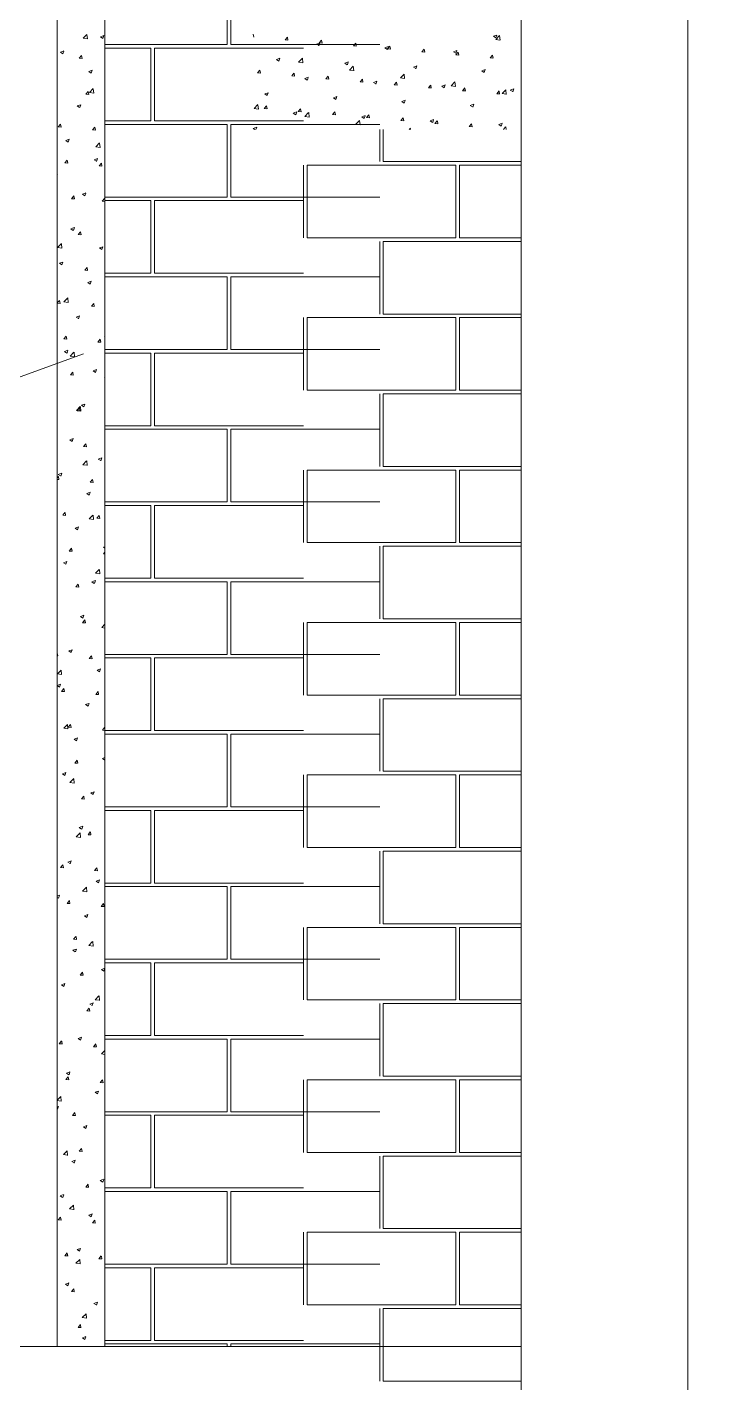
# Model space of a CAD drawing. Header units: metres. Extents: x -5144 to -5005, y 5368 to 5469.
# Drawn here: x -5125.444 to -5123.376, y 5377.737 to 5381.832 of the extents above; entities that cross this region are included whole.
import ezdxf

# ---------------------------------------------------------------- set-up
doc = ezdxf.new("R2010")
doc.units = ezdxf.units.M
doc.header["$MEASUREMENT"] = 0

# ---------------------------------------------------------------- blocks, each defined once
blk = doc.blocks.new('A$C056461E0')
at = {"lineweight": 5}
for p, q in [((18.2384, 6.4447), (18.2384, 12.6738)), ((16.6825, 12.0652), (16.6825, 7.5917)), ((16.8423, 12.0652), (16.8423, 7.5917)), ((16.7694, 11.9794), (16.7819, 11.9924)), ((16.7694, 11.9794), (16.7836, 11.9772)), ((16.7838, 11.977), (16.782, 11.9922)), ((16.8272, 11.9839), (16.8384, 11.9882)), ((16.8272, 11.9839), (16.8352, 11.9786)), ((16.8353, 11.9784), (16.8386, 11.988)), ((17.3413, 11.9826), (17.3395, 11.9926)), ((17.4462, 11.9736), (17.4539, 11.9828)), ((17.4462, 11.9736), (17.4557, 11.9728)), ((17.4559, 11.9726), (17.4541, 11.9826)), ((17.5516, 11.9599), (17.5628, 11.9642)), ((17.5516, 11.9599), (17.5595, 11.9545)), ((17.5597, 11.9544), (17.563, 11.964)), ((17.5608, 11.9636), (17.5685, 11.9728)), ((17.5608, 11.9636), (17.5703, 11.9627)), ((17.5705, 11.9626), (17.5687, 11.9726)), ((17.6754, 11.9536), (17.6831, 11.9627)), ((17.6851, 11.9525), (17.6833, 11.9626)), ((18.145, 11.9858), (18.1562, 11.9901)), ((18.145, 11.9858), (18.153, 11.9805)), ((18.1525, 11.9756), (18.165, 11.9886)), ((18.1525, 11.9756), (18.1667, 11.9734)), ((18.1532, 11.9803), (18.1564, 11.99)), ((18.1669, 11.9732), (18.1652, 11.9884)), ((16.693, 11.9324), (16.7042, 11.9367)), ((16.693, 11.9324), (16.7009, 11.927)), ((16.7011, 11.9269), (16.7043, 11.9365)), ((16.7561, 11.912), (16.7638, 11.9212)), ((16.7658, 11.911), (16.764, 11.921)), ((17.6754, 11.9536), (17.6849, 11.9527)), ((17.7812, 11.9471), (17.7924, 11.9514)), ((17.7812, 11.9471), (17.7891, 11.9418)), ((17.7893, 11.9416), (17.7926, 11.9512)), ((17.79, 11.9435), (17.7977, 11.9527)), ((17.79, 11.9435), (17.7995, 11.9427)), ((17.7997, 11.9425), (17.7979, 11.9525)), ((17.9046, 11.9335), (17.9123, 11.9427)), ((17.9046, 11.9335), (17.9141, 11.9327)), ((17.9143, 11.9325), (17.9125, 11.9425)), ((18.0108, 11.9343), (18.022, 11.9386)), ((18.0108, 11.9343), (18.0188, 11.929)), ((18.019, 11.9288), (18.0222, 11.9384)), ((18.0192, 11.9235), (18.0269, 11.9327)), ((18.0192, 11.9235), (18.0287, 11.9226)), ((18.0289, 11.9225), (18.0271, 11.9325)), ((18.1338, 11.9135), (18.1415, 11.9226)), ((18.1338, 11.9135), (18.1433, 11.9126)), ((18.1435, 11.9124), (18.1417, 11.9225)), ((16.7561, 11.912), (16.7656, 11.9112)), ((16.7883, 11.8681), (16.7995, 11.8724)), ((16.7883, 11.8681), (16.7963, 11.8627)), ((16.7965, 11.8625), (16.7997, 11.8722)), ((17.3538, 11.8635), (17.3615, 11.8726)), ((17.3635, 11.8624), (17.3617, 11.8725)), ((17.4173, 11.9084), (17.4285, 11.9127)), ((17.4173, 11.9084), (17.4253, 11.903)), ((17.4255, 11.9028), (17.4287, 11.9125)), ((17.4917, 11.8993), (17.5041, 11.9123)), ((17.4917, 11.8993), (17.5059, 11.8971)), ((17.5061, 11.8969), (17.5043, 11.9121)), ((17.647, 11.8956), (17.6581, 11.8999)), ((17.647, 11.8956), (17.6549, 11.8902)), ((17.6551, 11.8901), (17.6583, 11.8997)), ((17.6622, 11.8728), (17.6746, 11.8858)), ((17.6622, 11.8728), (17.6764, 11.8706)), ((17.6766, 11.8705), (17.6748, 11.8856)), ((17.8766, 11.8828), (17.8878, 11.8871)), ((17.8766, 11.8828), (17.8845, 11.8774)), ((17.8847, 11.8773), (17.888, 11.8869)), ((18.1062, 11.87), (18.1174, 11.8743)), ((18.1062, 11.87), (18.1141, 11.8646)), ((18.1143, 11.8645), (18.1176, 11.8741)), ((17.3538, 11.8635), (17.3633, 11.8626)), ((17.4684, 11.8534), (17.4761, 11.8626)), ((17.4684, 11.8534), (17.4779, 11.8526)), ((17.4781, 11.8524), (17.4763, 11.8624)), ((17.5127, 11.8441), (17.5239, 11.8483)), ((17.5127, 11.8441), (17.5207, 11.8387)), ((17.5209, 11.8385), (17.5241, 11.8482)), ((17.583, 11.8434), (17.5907, 11.8526)), ((17.583, 11.8434), (17.5925, 11.8426)), ((17.5927, 11.8424), (17.5909, 11.8524)), ((17.6975, 11.8334), (17.7053, 11.8426)), ((17.6975, 11.8334), (17.7071, 11.8325)), ((17.7073, 11.8324), (17.7055, 11.8424)), ((17.7423, 11.8313), (17.7535, 11.8356)), ((17.7423, 11.8313), (17.7503, 11.8259)), ((17.7505, 11.8257), (17.7537, 11.8354)), ((17.8121, 11.8234), (17.8198, 11.8325)), ((17.8121, 11.8234), (17.8217, 11.8225)), ((17.8219, 11.8223), (17.82, 11.8324)), ((17.8327, 11.8464), (17.8451, 11.8594)), ((17.8327, 11.8464), (17.8469, 11.8442)), ((17.8471, 11.844), (17.8453, 11.8592)), ((17.9267, 11.8133), (17.9344, 11.8225)), ((17.9365, 11.8123), (17.9346, 11.8223)), ((17.9719, 11.8185), (17.9831, 11.8228)), ((17.9801, 11.8129), (17.9833, 11.8226)), ((18.0032, 11.8199), (18.0156, 11.8329)), ((18.0176, 11.8176), (18.0158, 11.8327)), ((16.7782, 11.7919), (16.7859, 11.801)), ((16.7782, 11.7919), (16.7878, 11.791)), ((16.788, 11.7908), (16.7861, 11.8009)), ((16.7906, 11.7973), (16.803, 11.8103)), ((16.7906, 11.7973), (16.8048, 11.7951)), ((16.805, 11.7949), (16.8032, 11.8101)), ((17.3785, 11.7925), (17.3897, 11.7968)), ((17.3785, 11.7925), (17.3864, 11.7872)), ((17.3866, 11.787), (17.3899, 11.7966)), ((17.6081, 11.7797), (17.6193, 11.784)), ((17.6081, 11.7797), (17.616, 11.7744)), ((17.6162, 11.7742), (17.6195, 11.7839)), ((17.9267, 11.8133), (17.9363, 11.8125)), ((17.9719, 11.8185), (17.9799, 11.8131)), ((18.0032, 11.8199), (18.0174, 11.8177)), ((18.0413, 11.8033), (18.049, 11.8125)), ((18.0413, 11.8033), (18.0509, 11.8025)), ((18.0511, 11.8023), (18.0492, 11.8123)), ((18.1559, 11.7933), (18.1636, 11.8025)), ((18.1559, 11.7933), (18.1655, 11.7924)), ((18.1657, 11.7923), (18.1638, 11.8023)), ((18.1737, 11.7935), (18.1861, 11.8065)), ((18.1737, 11.7935), (18.1879, 11.7913)), ((18.1881, 11.7911), (18.1863, 11.8063)), ((18.2015, 11.8057), (18.2127, 11.81)), ((18.2015, 11.8057), (18.2095, 11.8003)), ((18.2097, 11.8001), (18.2129, 11.8098)), ((16.7495, 11.7522), (16.7606, 11.7565)), ((16.7495, 11.7522), (16.7574, 11.7468)), ((16.7576, 11.7467), (16.7608, 11.7563)), ((17.3423, 11.7436), (17.3548, 11.7566)), ((17.3423, 11.7436), (17.3565, 11.7414)), ((17.3567, 11.7413), (17.355, 11.7564)), ((17.3759, 11.7433), (17.3836, 11.7525)), ((17.3759, 11.7433), (17.3855, 11.7424)), ((17.3857, 11.7423), (17.3838, 11.7523)), ((17.4738, 11.7282), (17.485, 11.7325)), ((17.482, 11.7227), (17.4852, 11.7323)), ((17.4905, 11.7333), (17.4982, 11.7424)), ((17.4905, 11.7333), (17.5001, 11.7324)), ((17.5003, 11.7322), (17.4984, 11.7423)), ((17.6051, 11.7232), (17.6128, 11.7324)), ((17.6149, 11.7222), (17.613, 11.7322)), ((17.8377, 11.7669), (17.8489, 11.7712)), ((17.8377, 11.7669), (17.8456, 11.7616)), ((17.8458, 11.7614), (17.8491, 11.7711)), ((18.0673, 11.7541), (18.0785, 11.7584)), ((18.0673, 11.7541), (18.0752, 11.7488)), ((18.0754, 11.7486), (18.0787, 11.7583)), ((16.6858, 11.6817), (16.6935, 11.6909)), ((16.6955, 11.6807), (16.6937, 11.6907)), ((17.4738, 11.7282), (17.4818, 11.7228)), ((17.5128, 11.7172), (17.5253, 11.7302)), ((17.5128, 11.7172), (17.527, 11.715)), ((17.5272, 11.7148), (17.5255, 11.73)), ((17.6051, 11.7232), (17.6147, 11.7224)), ((17.6833, 11.6908), (17.6958, 11.7037)), ((17.6833, 11.6908), (17.6976, 11.6886)), ((17.6978, 11.6884), (17.696, 11.7036)), ((17.7035, 11.7154), (17.7146, 11.7197)), ((17.7035, 11.7154), (17.7114, 11.71)), ((17.7116, 11.7099), (17.7148, 11.7195)), ((17.7197, 11.7132), (17.7274, 11.7224)), ((17.7197, 11.7132), (17.7293, 11.7124)), ((17.7295, 11.7122), (17.7276, 11.7222)), ((17.8343, 11.7032), (17.842, 11.7124)), ((17.8343, 11.7032), (17.8439, 11.7023)), ((17.8441, 11.7022), (17.8422, 11.7122)), ((17.9331, 11.7026), (17.9442, 11.7069)), ((17.9331, 11.7026), (17.941, 11.6972)), ((17.9412, 11.6971), (17.9444, 11.7067)), ((17.9489, 11.6931), (17.9566, 11.7023)), ((17.9489, 11.6931), (17.9585, 11.6923)), ((17.9587, 11.6921), (17.9568, 11.7022)), ((18.0635, 11.6831), (18.0712, 11.6923)), ((18.0733, 11.6821), (18.0714, 11.6921)), ((18.1627, 11.6898), (18.1739, 11.6941)), ((18.1627, 11.6898), (18.1706, 11.6845)), ((18.1708, 11.6843), (18.1741, 11.6939)), ((16.6858, 11.6817), (16.6954, 11.6809)), ((16.7106, 11.6363), (16.7218, 11.6406)), ((16.7187, 11.6308), (16.722, 11.6405)), ((16.8004, 11.6717), (16.8081, 11.6809)), ((16.8004, 11.6717), (16.81, 11.6708)), ((16.8101, 11.6707), (16.8083, 11.6807)), ((17.3396, 11.6767), (17.3508, 11.681)), ((17.3396, 11.6767), (17.345, 11.6731)), ((17.3484, 11.6731), (17.351, 11.6808)), ((17.8622, 11.6731), (17.8663, 11.6773)), ((17.867, 11.6731), (17.8665, 11.6771)), ((18.0635, 11.6831), (18.0731, 11.6823)), ((18.1781, 11.6731), (18.1858, 11.6823)), ((18.1781, 11.6731), (18.1786, 11.6731)), ((18.1877, 11.6731), (18.186, 11.6821)), ((16.7106, 11.6363), (16.7185, 11.631)), ((16.8118, 11.6152), (16.8242, 11.6282)), ((16.8118, 11.6152), (16.826, 11.613)), ((16.8262, 11.6129), (16.8244, 11.628)), ((16.708, 11.5615), (16.7157, 11.5707)), ((16.708, 11.5615), (16.7175, 11.5607)), ((16.7177, 11.5605), (16.7159, 11.5705)), ((16.806, 11.572), (16.8171, 11.5763)), ((16.806, 11.572), (16.8139, 11.5667)), ((16.8141, 11.5665), (16.8173, 11.5761)), ((16.8226, 11.5515), (16.8303, 11.5607)), ((16.8226, 11.5515), (16.8321, 11.5507)), ((16.8323, 11.5505), (16.8305, 11.5605)), ((16.6825, 11.5246), (16.6829, 11.5248)), ((16.6825, 11.523), (16.6831, 11.5246)), ((16.7671, 11.4562), (16.7783, 11.4605)), ((16.7752, 11.4506), (16.7784, 11.4603)), ((16.7302, 11.4413), (16.7379, 11.4505)), ((16.7302, 11.4413), (16.7397, 11.4405)), ((16.7399, 11.4403), (16.738, 11.4504)), ((16.7671, 11.4562), (16.775, 11.4508)), ((16.833, 11.4332), (16.8423, 11.4429)), ((16.833, 11.4332), (16.8423, 11.4317)), ((16.7282, 11.3403), (16.7394, 11.3446)), ((16.7282, 11.3403), (16.7362, 11.3349)), ((16.7363, 11.3348), (16.7396, 11.3444)), ((16.7523, 11.3212), (16.76, 11.3303)), ((16.7621, 11.3202), (16.7602, 11.3302)), ((16.6836, 11.2775), (16.6961, 11.2905)), ((16.6836, 11.2775), (16.6978, 11.2753)), ((16.698, 11.2752), (16.6963, 11.2903)), ((16.7523, 11.3212), (16.7619, 11.3203)), ((16.8236, 11.276), (16.8348, 11.2803)), ((16.8317, 11.2705), (16.8349, 11.2801)), ((16.8236, 11.276), (16.8315, 11.2706)), ((16.6893, 11.2245), (16.7005, 11.2287)), ((16.6893, 11.2245), (16.6973, 11.2191)), ((16.6975, 11.2189), (16.7007, 11.2286)), ((16.7745, 11.201), (16.7822, 11.2102)), ((16.7745, 11.201), (16.784, 11.2002)), ((16.7842, 11.2), (16.7824, 11.21)), ((16.7847, 11.1601), (16.7959, 11.1644)), ((16.7847, 11.1601), (16.7926, 11.1548)), ((16.7928, 11.1546), (16.7961, 11.1643)), ((16.6825, 11.0914), (16.6898, 11.1)), ((16.6918, 11.0898), (16.6899, 11.0999)), ((16.7048, 11.0954), (16.7173, 11.1084)), ((16.7048, 11.0954), (16.719, 11.0932)), ((16.7192, 11.0931), (16.7174, 11.1082)), ((16.6825, 11.0908), (16.6916, 11.09)), ((16.7967, 11.0808), (16.8044, 11.09)), ((16.7967, 11.0808), (16.8062, 11.08)), ((16.8064, 11.0798), (16.8045, 11.0898)), ((16.7458, 11.0443), (16.757, 11.0486)), ((16.7458, 11.0443), (16.7538, 11.0389)), ((16.754, 11.0387), (16.7572, 11.0484)), ((16.7042, 10.9707), (16.7119, 10.9798)), ((16.7042, 10.9707), (16.7138, 10.9698)), ((16.714, 10.9697), (16.7121, 10.9797)), ((16.8188, 10.9606), (16.8265, 10.9698)), ((16.8188, 10.9606), (16.8284, 10.9598)), ((16.8286, 10.9596), (16.8267, 10.9696)), ((16.8412, 10.9799), (16.8423, 10.9804)), ((16.8412, 10.9799), (16.8423, 10.9792)), ((16.707, 10.9284), (16.7181, 10.9327)), ((16.707, 10.9284), (16.7149, 10.9231)), ((16.7151, 10.9229), (16.7183, 10.9325)), ((16.726, 10.9134), (16.7384, 10.9263)), ((16.726, 10.9134), (16.7402, 10.9112)), ((16.7404, 10.911), (16.7386, 10.9262)), ((16.8023, 10.8641), (16.8135, 10.8684)), ((16.8104, 10.8586), (16.8137, 10.8682)), ((16.7264, 10.8505), (16.7341, 10.8597)), ((16.7264, 10.8505), (16.7359, 10.8497)), ((16.7361, 10.8495), (16.7343, 10.8595)), ((16.8023, 10.8641), (16.8103, 10.8587)), ((16.841, 10.8405), (16.8423, 10.842)), ((16.841, 10.8405), (16.8423, 10.8404)), ((16.7472, 10.7313), (16.7596, 10.7443)), ((16.7472, 10.7313), (16.7614, 10.7291)), ((16.7486, 10.7303), (16.7563, 10.7395)), ((16.7583, 10.7293), (16.7564, 10.7393)), ((16.7616, 10.7289), (16.7598, 10.7441)), ((16.7634, 10.7482), (16.7746, 10.7525)), ((16.7634, 10.7482), (16.7714, 10.7429)), ((16.7716, 10.7427), (16.7748, 10.7524)), ((16.7486, 10.7303), (16.7581, 10.7295)), ((16.7246, 10.6324), (16.7358, 10.6367)), ((16.7246, 10.6324), (16.7325, 10.627)), ((16.7327, 10.6268), (16.7359, 10.6365)), ((16.7707, 10.6101), (16.7784, 10.6193)), ((16.7707, 10.6101), (16.7803, 10.6093)), ((16.7805, 10.6091), (16.7786, 10.6191)), ((16.7684, 10.5492), (16.7808, 10.5622)), ((16.7684, 10.5492), (16.7826, 10.547)), ((16.7828, 10.5468), (16.781, 10.562)), ((16.8199, 10.568), (16.8311, 10.5723)), ((16.8199, 10.568), (16.8279, 10.5627)), ((16.8281, 10.5625), (16.8313, 10.5722)), ((16.6825, 10.505), (16.686, 10.5092)), ((16.6857, 10.5165), (16.6969, 10.5208)), ((16.6857, 10.5165), (16.6936, 10.5112)), ((16.688, 10.499), (16.6862, 10.509)), ((16.6938, 10.511), (16.6971, 10.5206)), ((16.6825, 10.4996), (16.6879, 10.4992)), ((16.7929, 10.49), (16.8006, 10.4991)), ((16.7929, 10.49), (16.8025, 10.4891)), ((16.8026, 10.489), (16.8008, 10.499)), ((16.7811, 10.4522), (16.7922, 10.4565)), ((16.7811, 10.4522), (16.789, 10.4468)), ((16.7892, 10.4467), (16.7924, 10.4563)), ((16.7005, 10.3798), (16.7082, 10.389)), ((16.7005, 10.3798), (16.71, 10.379)), ((16.7102, 10.3788), (16.7084, 10.3888)), ((16.7895, 10.3671), (16.802, 10.3801)), ((16.7895, 10.3671), (16.8038, 10.3649)), ((16.8039, 10.3648), (16.8022, 10.3799)), ((16.8151, 10.3698), (16.8228, 10.379)), ((16.8151, 10.3698), (16.8246, 10.3689)), ((16.8248, 10.3688), (16.823, 10.3788)), ((16.7422, 10.3363), (16.7534, 10.3406)), ((16.7422, 10.3363), (16.7501, 10.331)), ((16.7503, 10.3308), (16.7536, 10.3405)), ((16.7226, 10.2596), (16.7303, 10.2688)), ((16.7226, 10.2596), (16.7322, 10.2588)), ((16.7324, 10.2586), (16.7305, 10.2686)), ((16.8372, 10.2496), (16.8423, 10.2556)), ((16.8372, 10.2496), (16.8423, 10.2492)), ((16.8376, 10.272), (16.8423, 10.2738)), ((16.8376, 10.272), (16.8423, 10.2688)), ((16.7033, 10.2205), (16.7145, 10.2248)), ((16.7033, 10.2205), (16.7113, 10.2151)), ((16.7114, 10.215), (16.7147, 10.2246)), ((16.8107, 10.1851), (16.8232, 10.198)), ((16.8251, 10.1827), (16.8234, 10.1979)), ((16.7448, 10.1395), (16.7525, 10.1486)), ((16.7545, 10.1384), (16.7527, 10.1485)), ((16.7987, 10.1562), (16.8099, 10.1604)), ((16.7987, 10.1562), (16.8066, 10.1508)), ((16.8068, 10.1506), (16.81, 10.1603)), ((16.8107, 10.1851), (16.8249, 10.1829)), ((16.7448, 10.1395), (16.7544, 10.1386)), ((16.7598, 10.0403), (16.771, 10.0446)), ((16.7598, 10.0403), (16.7678, 10.0349)), ((16.767, 10.0193), (16.7747, 10.0285)), ((16.767, 10.0193), (16.7765, 10.0184)), ((16.7679, 10.0348), (16.7712, 10.0444)), ((16.7767, 10.0183), (16.7749, 10.0283)), ((16.8319, 10.003), (16.8423, 10.0138)), ((16.8319, 10.003), (16.8423, 10.0014)), ((16.6843, 9.9081), (16.6825, 9.9176)), ((16.7209, 9.9244), (16.7321, 9.9287)), ((16.7209, 9.9244), (16.7289, 9.9191)), ((16.7291, 9.9189), (16.7323, 9.9286)), ((16.6825, 9.9084), (16.6841, 9.9083)), ((16.7891, 9.8991), (16.7968, 9.9083)), ((16.7891, 9.8991), (16.7987, 9.8983)), ((16.7989, 9.8981), (16.797, 9.9081)), ((16.6826, 9.8473), (16.695, 9.8603)), ((16.6826, 9.8473), (16.6968, 9.8451)), ((16.697, 9.845), (16.6952, 9.8601)), ((16.8163, 9.8601), (16.8275, 9.8644)), ((16.8163, 9.8601), (16.8242, 9.8548)), ((16.8244, 9.8546), (16.8277, 9.8642)), ((16.6825, 9.8088), (16.6932, 9.8129)), ((16.6825, 9.8083), (16.69, 9.8032)), ((16.6902, 9.8031), (16.6934, 9.8127)), ((16.6967, 9.789), (16.7044, 9.7981)), ((16.6967, 9.789), (16.7063, 9.7881)), ((16.7064, 9.7879), (16.7046, 9.798)), ((16.8113, 9.7789), (16.819, 9.7881)), ((16.8113, 9.7789), (16.8209, 9.7781)), ((16.821, 9.7779), (16.8192, 9.7879)), ((16.7774, 9.7443), (16.7886, 9.7486)), ((16.7774, 9.7443), (16.7854, 9.7389)), ((16.7856, 9.7387), (16.7888, 9.7484)), ((16.7038, 9.6653), (16.7162, 9.6782)), ((16.7038, 9.6653), (16.718, 9.6631)), ((16.7182, 9.6629), (16.7164, 9.6781)), ((16.7189, 9.6688), (16.7266, 9.678)), ((16.7189, 9.6688), (16.7284, 9.6679)), ((16.7286, 9.6678), (16.7268, 9.6778)), ((16.8335, 9.6587), (16.8412, 9.6679)), ((16.8335, 9.6587), (16.8423, 9.658)), ((16.8423, 9.6627), (16.8414, 9.6678)), ((16.7386, 9.6284), (16.7497, 9.6327)), ((16.7386, 9.6284), (16.7465, 9.623)), ((16.7467, 9.6229), (16.7499, 9.6325)), ((16.7411, 9.5486), (16.7488, 9.5578)), ((16.7508, 9.5476), (16.7489, 9.5576)), ((16.8339, 9.5641), (16.8423, 9.5673)), ((16.8339, 9.5641), (16.8419, 9.5587)), ((16.842, 9.5585), (16.8423, 9.5593)), ((16.6997, 9.5125), (16.7109, 9.5168)), ((16.6997, 9.5125), (16.7076, 9.5072)), ((16.7078, 9.507), (16.711, 9.5167)), ((16.7411, 9.5486), (16.7506, 9.5478)), ((16.7249, 9.4832), (16.7374, 9.4962)), ((16.7249, 9.4832), (16.7392, 9.481)), ((16.7393, 9.4808), (16.7376, 9.496)), ((16.7632, 9.4284), (16.7709, 9.4376)), ((16.7632, 9.4284), (16.7728, 9.4276)), ((16.773, 9.4274), (16.7711, 9.4374)), ((16.795, 9.4482), (16.8062, 9.4525)), ((16.795, 9.4482), (16.803, 9.4429)), ((16.8032, 9.4427), (16.8064, 9.4523)), ((16.7562, 9.3324), (16.7674, 9.3367)), ((16.7562, 9.3324), (16.7641, 9.327)), ((16.7643, 9.3268), (16.7675, 9.3365)), ((16.7461, 9.3011), (16.7586, 9.3141)), ((16.7461, 9.3011), (16.7603, 9.2989)), ((16.7605, 9.2987), (16.7588, 9.3139)), ((16.7854, 9.3082), (16.7931, 9.3174)), ((16.7854, 9.3082), (16.7949, 9.3074)), ((16.7951, 9.3072), (16.7933, 9.3173)), ((16.693, 9.1981), (16.7007, 9.2073)), ((16.693, 9.1981), (16.7025, 9.1973)), ((16.7027, 9.1971), (16.7008, 9.2071)), ((16.7173, 9.2165), (16.7285, 9.2208)), ((16.7173, 9.2165), (16.7252, 9.2111)), ((16.7254, 9.211), (16.7287, 9.2206)), ((16.8076, 9.1881), (16.8153, 9.1972)), ((16.8076, 9.1881), (16.8171, 9.1872)), ((16.8173, 9.1871), (16.8154, 9.1971)), ((16.8127, 9.1522), (16.8238, 9.1565)), ((16.8127, 9.1522), (16.8206, 9.1468)), ((16.8208, 9.1467), (16.824, 9.1563)), ((16.6825, 9.1022), (16.6896, 9.1049)), ((16.6825, 9.0979), (16.6864, 9.0953)), ((16.6865, 9.0951), (16.6898, 9.1048)), ((16.7673, 9.119), (16.7798, 9.132)), ((16.7673, 9.119), (16.7815, 9.1168)), ((16.7817, 9.1167), (16.7799, 9.1318)), ((16.7151, 9.0779), (16.7228, 9.0871)), ((16.7151, 9.0779), (16.7247, 9.0771)), ((16.7249, 9.0769), (16.723, 9.0869)), ((16.8297, 9.0679), (16.8374, 9.0771)), ((16.8297, 9.0679), (16.8393, 9.0671)), ((16.8395, 9.0669), (16.8376, 9.0769)), ((16.7738, 9.0363), (16.785, 9.0406)), ((16.7738, 9.0363), (16.7817, 9.031)), ((16.7819, 9.0308), (16.7852, 9.0405)), ((16.7373, 8.9577), (16.745, 8.9669)), ((16.7373, 8.9577), (16.7469, 8.9569)), ((16.747, 8.9567), (16.7452, 8.9667)), ((16.7349, 8.9205), (16.7461, 8.9248)), ((16.7349, 8.9205), (16.7429, 8.9151)), ((16.743, 8.9149), (16.7463, 8.9246)), ((16.7885, 8.937), (16.8009, 8.9499)), ((16.7885, 8.937), (16.8027, 8.9347)), ((16.8029, 8.9346), (16.8011, 8.9498)), ((16.7595, 8.8376), (16.7672, 8.8467)), ((16.7595, 8.8376), (16.769, 8.8367)), ((16.7692, 8.8366), (16.7674, 8.8466)), ((16.8303, 8.8561), (16.8415, 8.8604)), ((16.8303, 8.8561), (16.8382, 8.8508)), ((16.8384, 8.8506), (16.8416, 8.8603)), ((16.696, 8.8046), (16.7072, 8.8089)), ((16.696, 8.8046), (16.704, 8.7993)), ((16.7042, 8.7991), (16.7074, 8.8087)), ((16.7914, 8.7403), (16.8026, 8.7446)), ((16.7914, 8.7403), (16.7994, 8.7349)), ((16.7995, 8.7348), (16.8028, 8.7444)), ((16.8097, 8.7549), (16.8221, 8.7678)), ((16.8097, 8.7549), (16.8239, 8.7527)), ((16.8241, 8.7525), (16.8223, 8.7677)), ((16.7816, 8.7174), (16.7893, 8.7266)), ((16.7816, 8.7174), (16.7912, 8.7166)), ((16.7914, 8.7164), (16.7895, 8.7264)), ((16.6892, 8.6072), (16.6969, 8.6164)), ((16.6892, 8.6072), (16.6988, 8.6064)), ((16.6989, 8.6062), (16.6971, 8.6162)), ((16.7525, 8.6244), (16.7637, 8.6287)), ((16.7525, 8.6244), (16.7605, 8.6191)), ((16.7607, 8.6189), (16.7639, 8.6286)), ((16.8038, 8.5972), (16.8115, 8.6064)), ((16.8038, 8.5972), (16.8134, 8.5964)), ((16.8135, 8.5962), (16.8117, 8.6062)), ((16.8309, 8.5728), (16.8423, 8.5847)), ((16.8309, 8.5728), (16.8423, 8.571)), ((16.7137, 8.5086), (16.7248, 8.5129)), ((16.7137, 8.5086), (16.7216, 8.5032)), ((16.7218, 8.503), (16.725, 8.5127)), ((16.7114, 8.4871), (16.7191, 8.4962)), ((16.7114, 8.4871), (16.7209, 8.4862)), ((16.7211, 8.4861), (16.7193, 8.4961)), ((16.826, 8.477), (16.8337, 8.4862)), ((16.826, 8.477), (16.8355, 8.4762)), ((16.8357, 8.476), (16.8339, 8.486)), ((16.6825, 8.4182), (16.694, 8.4301)), ((16.6825, 8.417), (16.6957, 8.415)), ((16.6959, 8.4148), (16.6941, 8.43)), ((16.809, 8.4443), (16.8202, 8.4485)), ((16.809, 8.4443), (16.817, 8.4389)), ((16.8172, 8.4387), (16.8204, 8.4484)), ((16.6825, 8.3957), (16.686, 8.397)), ((16.6825, 8.3875), (16.6827, 8.3874)), ((16.6829, 8.3872), (16.6862, 8.3968)), ((16.7335, 8.3669), (16.7412, 8.3761)), ((16.7335, 8.3669), (16.7431, 8.366)), ((16.7433, 8.3659), (16.7414, 8.3759)), ((16.7702, 8.3284), (16.7813, 8.3327)), ((16.7702, 8.3284), (16.7781, 8.323)), ((16.7783, 8.3229), (16.7815, 8.3325)), ((16.7027, 8.2351), (16.7151, 8.2481)), ((16.7027, 8.2351), (16.7169, 8.2329)), ((16.7171, 8.2327), (16.7153, 8.2479)), ((16.7557, 8.2467), (16.7634, 8.2559)), ((16.7557, 8.2467), (16.7653, 8.2459)), ((16.7654, 8.2457), (16.7636, 8.2557)), ((16.7313, 8.2125), (16.7425, 8.2168)), ((16.7313, 8.2125), (16.7392, 8.2072)), ((16.7394, 8.207), (16.7426, 8.2167)), ((16.8266, 8.1482), (16.8378, 8.1525)), ((16.8266, 8.1482), (16.8346, 8.1429)), ((16.8348, 8.1427), (16.838, 8.1523)), ((16.6924, 8.0967), (16.7036, 8.101)), ((16.6924, 8.0967), (16.7004, 8.0913)), ((16.7005, 8.0912), (16.7038, 8.1008)), ((16.7779, 8.1265), (16.7856, 8.1357)), ((16.7779, 8.1265), (16.7874, 8.1257)), ((16.7876, 8.1255), (16.7858, 8.1355)), ((16.7239, 8.053), (16.7363, 8.066)), ((16.7239, 8.053), (16.7381, 8.0508)), ((16.7383, 8.0506), (16.7365, 8.0658)), ((16.6855, 8.0164), (16.6932, 8.0256)), ((16.6855, 8.0164), (16.695, 8.0155)), ((16.6952, 8.0154), (16.6933, 8.0254)), ((16.7878, 8.0324), (16.799, 8.0367)), ((16.7878, 8.0324), (16.7957, 8.027)), ((16.7959, 8.0268), (16.7991, 8.0365)), ((16.8001, 8.0064), (16.8078, 8.0155)), ((16.8001, 8.0064), (16.8096, 8.0055)), ((16.8098, 8.0053), (16.8079, 8.0154)), ((16.7489, 7.9165), (16.7601, 7.9208)), ((16.7489, 7.9165), (16.7568, 7.9111)), ((16.757, 7.911), (16.7603, 7.9206)), ((16.7076, 7.8962), (16.7153, 7.9054)), ((16.7076, 7.8962), (16.7172, 7.8954)), ((16.7174, 7.8952), (16.7155, 7.9052)), ((16.7451, 7.8709), (16.7575, 7.8839)), ((16.7451, 7.8709), (16.7593, 7.8687)), ((16.7595, 7.8686), (16.7577, 7.8837)), ((16.8222, 7.8862), (16.8299, 7.8954)), ((16.8222, 7.8862), (16.8318, 7.8853)), ((16.8319, 7.8852), (16.8301, 7.8952)), ((16.71, 7.8006), (16.7212, 7.8049)), ((16.71, 7.8006), (16.718, 7.7953)), ((16.7181, 7.7951), (16.7214, 7.8048)), ((16.7298, 7.776), (16.7375, 7.7852)), ((16.7298, 7.776), (16.7393, 7.7752)), ((16.7395, 7.775), (16.7377, 7.785)), ((16.8054, 7.7363), (16.8166, 7.7406)), ((16.8054, 7.7363), (16.8133, 7.731)), ((16.8135, 7.7308), (16.8168, 7.7404)), ((16.7663, 7.6888), (16.7787, 7.7018)), ((16.7663, 7.6888), (16.7805, 7.6866)), ((16.7806, 7.6865), (16.7789, 7.7016)), ((16.752, 7.6558), (16.7597, 7.665)), ((16.752, 7.6558), (16.7615, 7.655)), ((16.7617, 7.6548), (16.7598, 7.6649)), ((16.7665, 7.6205), (16.7777, 7.6248)), ((16.7665, 7.6205), (16.7745, 7.6151)), ((16.7746, 7.6149), (16.7779, 7.6246)), ((16.6825, 7.5917), (14.6055, 7.5917)), ((16.6825, 7.5917), (18.2384, 7.5917))]:
    blk.add_line(p, q, dxfattribs=at)
at = {"lineweight": 20}
for p, q in [((17.2521, 11.958), (17.2521, 12.0652)), ((17.2641, 11.958), (17.2641, 12.0652)), ((16.8423, 11.958), (17.2521, 11.958)), ((16.8423, 11.946), (16.9965, 11.946)), ((16.9965, 11.7024), (16.9965, 11.946)), ((17.0085, 11.7024), (17.0085, 11.946)), ((17.0085, 11.946), (17.5078, 11.946)), ((17.2641, 11.958), (17.7634, 11.958)), ((16.8423, 11.7024), (16.9965, 11.7024)), ((16.8423, 11.6904), (17.2521, 11.6904)), ((17.0085, 11.7024), (17.5078, 11.7024)), ((17.2521, 11.4467), (17.2521, 11.6904)), ((17.2641, 11.4467), (17.2641, 11.6904)), ((17.2641, 11.6904), (17.7634, 11.6904)), ((17.7634, 11.5658), (17.7634, 11.6731)), ((17.7754, 11.5658), (17.7754, 11.6731)), ((17.5078, 11.3102), (17.5078, 11.5538)), ((17.5198, 11.3102), (17.5198, 11.5538)), ((17.5198, 11.5538), (18.019, 11.5538)), ((17.7754, 11.5658), (18.2384, 11.5658)), ((18.019, 11.3102), (18.019, 11.5538)), ((18.031, 11.3102), (18.031, 11.5538)), ((18.031, 11.5538), (18.2384, 11.5538)), ((16.8423, 11.4467), (17.2521, 11.4467)), ((16.8423, 11.4347), (16.9965, 11.4347)), ((16.9965, 11.1911), (16.9965, 11.4347)), ((17.0085, 11.1911), (17.0085, 11.4347)), ((17.0085, 11.4347), (17.5078, 11.4347)), ((17.2641, 11.4467), (17.7634, 11.4467)), ((17.5198, 11.3102), (18.019, 11.3102)), ((17.7634, 11.0545), (17.7634, 11.2982)), ((17.7754, 11.0545), (17.7754, 11.2982)), ((17.7754, 11.2982), (18.2384, 11.2982)), ((18.031, 11.3102), (18.2384, 11.3102)), ((16.8423, 11.1911), (16.9965, 11.1911)), ((17.0085, 11.1911), (17.5078, 11.1911)), ((16.8423, 11.1791), (17.2521, 11.1791)), ((17.2521, 10.9355), (17.2521, 11.1791)), ((17.2641, 10.9355), (17.2641, 11.1791)), ((17.2641, 11.1791), (17.7634, 11.1791)), ((17.7754, 11.0545), (18.2384, 11.0545)), ((17.5078, 10.7989), (17.5078, 11.0426)), ((17.5198, 10.7989), (17.5198, 11.0426)), ((17.5198, 11.0426), (18.019, 11.0426)), ((18.019, 10.7989), (18.019, 11.0426)), ((18.031, 10.7989), (18.031, 11.0426)), ((18.031, 11.0426), (18.2384, 11.0426)), ((16.1953, 10.7121), (16.7703, 10.9208)), ((16.8423, 10.9355), (17.2521, 10.9355)), ((16.8423, 10.9235), (16.9965, 10.9235)), ((16.9965, 10.6798), (16.9965, 10.9235)), ((17.0085, 10.6798), (17.0085, 10.9235)), ((17.0085, 10.9235), (17.5078, 10.9235)), ((17.2641, 10.9355), (17.7634, 10.9355)), ((17.5198, 10.7989), (18.019, 10.7989)), ((17.7634, 10.5433), (17.7634, 10.7869)), ((17.7754, 10.5433), (17.7754, 10.7869)), ((17.7754, 10.7869), (18.2384, 10.7869)), ((18.031, 10.7989), (18.2384, 10.7989)), ((16.8423, 10.6798), (16.9965, 10.6798)), ((16.8423, 10.6679), (17.2521, 10.6679)), ((17.0085, 10.6798), (17.5078, 10.6798)), ((17.2521, 10.4242), (17.2521, 10.6679)), ((17.2641, 10.4242), (17.2641, 10.6679)), ((17.2641, 10.6679), (17.7634, 10.6679)), ((17.5078, 10.2877), (17.5078, 10.5313)), ((17.5198, 10.2877), (17.5198, 10.5313)), ((17.5198, 10.5313), (18.019, 10.5313)), ((17.7754, 10.5433), (18.2384, 10.5433)), ((18.019, 10.2877), (18.019, 10.5313)), ((18.031, 10.2877), (18.031, 10.5313)), ((18.031, 10.5313), (18.2384, 10.5313)), ((16.8423, 10.4242), (17.2521, 10.4242)), ((17.2641, 10.4242), (17.7634, 10.4242)), ((16.8423, 10.4122), (16.9965, 10.4122)), ((16.9965, 10.1686), (16.9965, 10.4122)), ((17.0085, 10.1686), (17.0085, 10.4122)), ((17.0085, 10.4122), (17.5078, 10.4122)), ((17.5198, 10.2877), (18.019, 10.2877)), ((18.031, 10.2877), (18.2384, 10.2877)), ((17.7634, 10.032), (17.7634, 10.2757)), ((17.7754, 10.032), (17.7754, 10.2757)), ((17.7754, 10.2757), (18.2384, 10.2757)), ((16.8423, 10.1686), (16.9965, 10.1686)), ((16.8423, 10.1566), (17.2521, 10.1566)), ((17.0085, 10.1686), (17.5078, 10.1686)), ((17.2521, 9.913), (17.2521, 10.1566)), ((17.2641, 9.913), (17.2641, 10.1566)), ((17.2641, 10.1566), (17.7634, 10.1566)), ((17.5078, 9.7764), (17.5078, 10.02)), ((17.5198, 9.7764), (17.5198, 10.02)), ((17.5198, 10.02), (18.019, 10.02)), ((17.7754, 10.032), (18.2384, 10.032)), ((18.019, 9.7764), (18.019, 10.02)), ((18.031, 9.7764), (18.031, 10.02)), ((18.031, 10.02), (18.2384, 10.02)), ((16.8423, 9.913), (17.2521, 9.913)), ((17.2641, 9.913), (17.7634, 9.913)), ((16.8423, 9.901), (16.9965, 9.901)), ((16.9965, 9.6573), (16.9965, 9.901)), ((17.0085, 9.6573), (17.0085, 9.901)), ((17.0085, 9.901), (17.5078, 9.901)), ((17.5198, 9.7764), (18.019, 9.7764)), ((18.031, 9.7764), (18.2384, 9.7764)), ((17.7634, 9.5208), (17.7634, 9.7644)), ((17.7754, 9.5208), (17.7754, 9.7644)), ((17.7754, 9.7644), (18.2384, 9.7644)), ((16.8423, 9.6573), (16.9965, 9.6573)), ((16.8423, 9.6453), (17.2521, 9.6453)), ((17.0085, 9.6573), (17.5078, 9.6573)), ((17.2521, 9.4017), (17.2521, 9.6453)), ((17.2641, 9.4017), (17.2641, 9.6453)), ((17.2641, 9.6453), (17.7634, 9.6453)), ((17.5078, 9.2651), (17.5078, 9.5088)), ((17.5198, 9.2651), (17.5198, 9.5088)), ((17.5198, 9.5088), (18.019, 9.5088)), ((17.7754, 9.5208), (18.2384, 9.5208)), ((18.019, 9.2651), (18.019, 9.5088)), ((18.031, 9.2651), (18.031, 9.5088)), ((18.031, 9.5088), (18.2384, 9.5088)), ((16.8423, 9.4017), (17.2521, 9.4017)), ((16.8423, 9.3897), (16.9965, 9.3897)), ((16.9965, 9.1461), (16.9965, 9.3897)), ((17.0085, 9.1461), (17.0085, 9.3897)), ((17.0085, 9.3897), (17.5078, 9.3897)), ((17.2641, 9.4017), (17.7634, 9.4017)), ((17.5198, 9.2651), (18.019, 9.2651)), ((17.7634, 9.0095), (17.7634, 9.2531)), ((17.7754, 9.0095), (17.7754, 9.2531)), ((17.7754, 9.2531), (18.2384, 9.2531)), ((18.031, 9.2651), (18.2384, 9.2651)), ((16.8423, 9.1461), (16.9965, 9.1461)), ((17.0085, 9.1461), (17.5078, 9.1461)), ((16.8423, 9.1341), (17.2521, 9.1341)), ((17.2521, 8.8904), (17.2521, 9.1341)), ((17.2641, 8.8904), (17.2641, 9.1341)), ((17.2641, 9.1341), (17.7634, 9.1341)), ((17.7754, 9.0095), (18.2384, 9.0095)), ((17.5078, 8.7539), (17.5078, 8.9975)), ((17.5198, 8.7539), (17.5198, 8.9975)), ((17.5198, 8.9975), (18.019, 8.9975)), ((18.019, 8.7539), (18.019, 8.9975)), ((18.031, 8.7539), (18.031, 8.9975)), ((18.031, 8.9975), (18.2384, 8.9975)), ((16.8423, 8.8904), (17.2521, 8.8904)), ((16.8423, 8.8784), (16.9965, 8.8784)), ((16.9965, 8.6348), (16.9965, 8.8784)), ((17.0085, 8.6348), (17.0085, 8.8784)), ((17.0085, 8.8784), (17.5078, 8.8784)), ((17.2641, 8.8904), (17.7634, 8.8904)), ((17.5198, 8.7539), (18.019, 8.7539)), ((17.7634, 8.4982), (17.7634, 8.7419)), ((17.7754, 8.4982), (17.7754, 8.7419)), ((17.7754, 8.7419), (18.2384, 8.7419)), ((18.031, 8.7539), (18.2384, 8.7539)), ((16.8423, 8.6348), (16.9965, 8.6348)), ((16.8423, 8.6228), (17.2521, 8.6228)), ((17.0085, 8.6348), (17.5078, 8.6348)), ((17.2521, 8.3792), (17.2521, 8.6228)), ((17.2641, 8.3792), (17.2641, 8.6228)), ((17.2641, 8.6228), (17.7634, 8.6228)), ((17.5078, 8.2426), (17.5078, 8.4863)), ((17.5198, 8.2426), (17.5198, 8.4863)), ((17.5198, 8.4863), (18.019, 8.4863)), ((17.7754, 8.4982), (18.2384, 8.4982)), ((18.019, 8.2426), (18.019, 8.4863)), ((18.031, 8.2426), (18.031, 8.4863)), ((18.031, 8.4863), (18.2384, 8.4863)), ((16.8423, 8.3792), (17.2521, 8.3792)), ((16.8423, 8.3672), (16.9965, 8.3672)), ((16.9965, 8.1235), (16.9965, 8.3672)), ((17.0085, 8.1235), (17.0085, 8.3672)), ((17.0085, 8.3672), (17.5078, 8.3672)), ((17.2641, 8.3792), (17.7634, 8.3792)), ((17.5198, 8.2426), (18.019, 8.2426)), ((17.7634, 7.987), (17.7634, 8.2306)), ((17.7754, 7.987), (17.7754, 8.2306)), ((17.7754, 8.2306), (18.2384, 8.2306)), ((18.031, 8.2426), (18.2384, 8.2426)), ((16.8423, 8.1235), (16.9965, 8.1235)), ((16.8423, 8.1116), (17.2521, 8.1116)), ((17.0085, 8.1235), (17.5078, 8.1235)), ((17.2521, 7.8679), (17.2521, 8.1116)), ((17.2641, 7.8679), (17.2641, 8.1116)), ((17.2641, 8.1116), (17.7634, 8.1116)), ((17.5078, 7.7314), (17.5078, 7.975)), ((17.5198, 7.7314), (17.5198, 7.975)), ((17.5198, 7.975), (18.019, 7.975)), ((17.7754, 7.987), (18.2384, 7.987)), ((18.019, 7.7314), (18.019, 7.975)), ((18.031, 7.7314), (18.031, 7.975)), ((18.031, 7.975), (18.2384, 7.975)), ((16.8423, 7.8679), (17.2521, 7.8679)), ((17.2641, 7.8679), (17.7634, 7.8679)), ((16.8423, 7.8559), (16.9965, 7.8559)), ((16.9965, 7.6123), (16.9965, 7.8559)), ((17.0085, 7.6123), (17.0085, 7.8559)), ((17.0085, 7.8559), (17.5078, 7.8559)), ((17.5198, 7.7314), (18.019, 7.7314)), ((18.031, 7.7314), (18.2384, 7.7314)), ((17.7634, 7.4757), (17.7634, 7.7194)), ((17.7754, 7.4757), (17.7754, 7.7194)), ((17.7754, 7.7194), (18.2384, 7.7194)), ((16.8423, 7.6123), (16.9965, 7.6123)), ((16.8423, 7.6003), (17.2521, 7.6003)), ((17.0085, 7.6123), (17.5078, 7.6123)), ((17.2521, 7.5917), (17.2521, 7.6003)), ((17.2641, 7.5917), (17.2641, 7.6003)), ((17.2641, 7.6003), (17.7634, 7.6003)), ((17.7754, 7.4757), (18.2384, 7.4757))]:
    blk.add_line(p, q, dxfattribs=at)
blk.add_lwpolyline([(-2.5669, 14.3228), (18.7962, 14.3228), (18.7962, -0.1393), (-2.5669, -0.1393)], close=True, dxfattribs=at)

msp = doc.modelspace()

# ---------------------------------------------------------------- linework, layer by layer
at = {"lineweight": 20}
msp.add_lwpolyline([(-5123.4494, 5383.9085), (-5106.3237, 5383.9085), (-5106.3237, 5370.8852), (-5123.4494, 5370.8852)], close=True, dxfattribs=at)

# ---------------------------------------------------------------- block references
at = {"ltscale": 0.1, "xscale": 0.9005119017427109, "yscale": 0.9005119017427109, "zscale": 0.9005119017427109}
msp.add_blockref('A$C056461E0', (-5140.3756, 5371.0107), dxfattribs=at)

doc.saveas('drawing.dxf')
